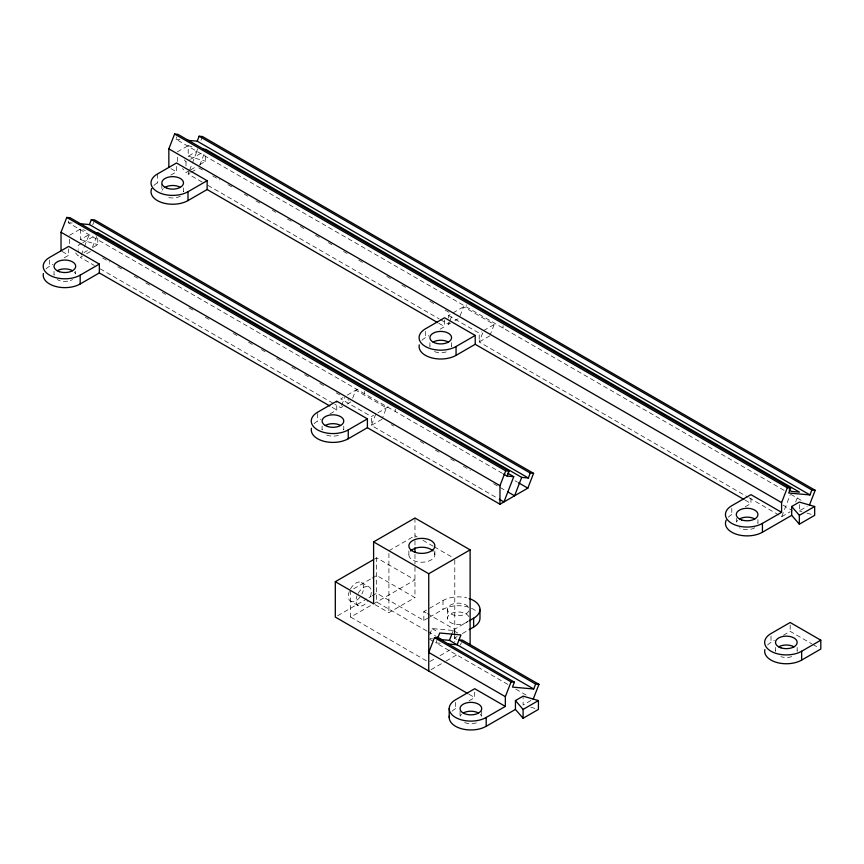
<?xml version="1.0" encoding="UTF-8"?>
<svg xmlns="http://www.w3.org/2000/svg" width="864" height="864" viewBox="0 0 864 864"><rect width="100%" height="100%" fill="white"/><g stroke="black" fill="none" stroke-linecap="round" stroke-linejoin="round"><path stroke-width="0.65" stroke-dasharray="4.32 3.24" d="M502.448 473.396L68.18 222.674L70.092 217.739M92.718 224.867L93.679 222.394M81.27 254.956L84.067 247.741M84.532 246.542L89.662 233.312M92.372 247.547L96.66 236.498M784.058 490.331L175.997 139.266L176.947 136.804M197.662 148.856L196.7 151.33L188.222 156.233L188.222 145.616L191.938 146.686M201.01 140.227L202.446 136.523M202.154 182.045L188.147 173.956L189.076 171.558M189.54 170.348L191.873 164.333M192.348 163.134L197.478 149.904M199.714 165.38L204.476 153.101M341.626 405.432L344.725 397.451M352.685 398.164L355.784 390.182L386.413 407.873L382.439 418.133M375.808 413.996L371.38 425.401L498.139 498.582M449.442 322.024L448.556 324.302L440.381 319.594M449.885 320.89L452.542 314.053M460.058 315.9L463.59 306.785L494.23 324.475L490.244 334.724M482.728 332.878L479.196 341.993L747.857 497.102M429.7 634.694L432.076 628.592L453.298 630.482L457.672 633.01M507.848 684.418L435.899 642.881L436.86 640.408M452.336 632.956L453.298 630.482M460.436 645.073L461.398 642.6M749.023 497.783L781.736 516.661L790.128 495.018M795.679 501.941L798.066 495.806M177.336 151.902L188.222 145.616M186.008 165.91L186.008 161.924L189.464 159.926M190.62 159.268L203.278 151.956M153.911 185.479A21.665 12.506 0 0 1 157.356 182.887L159.613 181.591M170.878 175.09L176.504 171.839L176.504 162.994M69.52 235.3L80.406 229.014L85.363 230.45M189.464 170.543L186.008 172.541L182.542 168.523M190.62 169.884L195.221 167.216M199.822 164.56L205.578 161.244L205.578 154.602M188.147 173.956L190.264 172.735M191.333 172.12L197.694 168.448M80.406 229.014L80.406 239.63L88.895 234.727M81.648 243.335L78.203 245.333L78.203 249.307M82.804 242.665L97.772 234.025M46.105 268.888A21.665 12.506 0 0 1 49.55 266.296L52.92 264.341M64.184 257.839L68.688 255.236L68.688 248.918M83.959 252.623L87.404 250.625M93.161 247.298L97.772 244.642L97.772 238.01M82.458 256.133L80.33 257.364L94.349 265.453M86.702 253.681L90.947 251.24M448.556 317.995L448.556 315.468L450.77 314.183M452.984 312.908L466.906 304.873M421.988 340.254A21.665 12.506 0 0 1 425.434 337.662L428.803 335.707M440.068 329.206L444.582 326.603L444.582 317.758M450.684 323.082L448.556 324.302L448.556 319.259M454.928 320.63L458.104 318.794M342.954 397.591L340.751 398.866L371.38 416.556L373.594 415.282M347.285 395.086L359.1 388.271M314.172 423.652A21.665 12.506 0 0 1 317.617 421.06L320.998 419.116M330.005 413.91L336.766 410.011L336.766 401.166M342.868 406.49L340.751 407.711L334.908 404.341M347.112 404.039L351.356 401.587L347.857 399.557M448.556 315.468L479.196 333.148L481.41 331.873M483.613 330.599L496.444 323.19M489.812 335.869L479.196 341.993L479.196 333.148M377.924 412.776L389.729 405.961M381.996 419.267L371.38 425.401L371.38 416.556M374.371 559.148L376.672 557.82L414.968 579.928L350.633 617.08L350.633 590.544L371.012 578.783M388.919 550.746L414.968 535.712L417.236 537.03M372.136 578.124L376.672 575.51L414.968 597.618L414.968 565.132M337.63 615.74L366.682 598.968M369.014 597.618L371.196 596.354M372.298 595.728L376.672 593.201L423.846 620.438L428.35 617.836M374.998 604.616L388.919 612.652L414.968 597.618M423.846 620.438L423.846 611.593L428.35 608.99M429.484 608.342L442.994 600.534A21.665 12.506 0 0 1 466.603 597.823M429.484 617.188L442.994 609.379A21.665 12.506 0 0 1 469.141 607.392M427.248 613.559L454.486 629.284L467.996 621.475M454.486 629.284L454.486 638.129L457.866 636.174M462.37 633.571L467.996 630.32M429.883 661.532L434.408 658.919M440.078 655.646L450.263 649.76M431.071 669.686L445.003 661.64M446.159 660.971L458.86 653.648M728.352 517.136A21.665 12.506 0 0 1 731.797 514.544L734.054 513.238M745.319 506.736L750.946 503.485L750.946 497.167M781.736 516.661L790.225 511.758M452.12 711.202A21.665 12.506 0 0 1 455.555 708.61L457.812 707.314M469.076 700.812L474.703 697.561L474.703 691.243M799.34 504.608L799.34 510.916L807.192 506.39M530.96 700.456L523.098 704.992L523.098 697.41M767.578 644.998A21.665 12.506 0 0 1 771.012 642.406L774.392 640.451M783.41 635.245L790.16 631.346L811.717 643.799M175.997 139.266L179.971 139.622M68.18 222.674L72.155 223.02M430.045 638.615L432.637 638.852M435.899 642.881L441.202 643.356M188.222 156.233L205.578 161.244M80.406 239.63L97.772 244.642M799.34 510.916L801.9 511.661M806.998 513.13L812.106 514.609M530.766 707.206L535.864 708.674M790.808 494.327L802.451 501.055M198.752 167.832L204.595 171.202M212.771 175.921L219.78 179.971M227.956 184.691L232.621 187.38M244.296 194.13L247.806 196.15M255.982 200.869L260.647 203.569M272.322 210.308L275.832 212.328M287.507 219.067L292.183 221.767M300.348 226.487L303.858 228.506M315.533 235.256L320.209 237.946M328.385 242.665L331.884 244.696M343.559 251.435L347.069 253.454M358.744 260.194L363.409 262.894M386.77 276.383L391.435 279.072M401.954 285.142L406.62 287.842M429.98 301.32L434.646 304.02M445.154 310.09L449.831 312.79M783 505.138L792.342 510.538M207.997 185.425L439.214 318.913M171.029 168.674L176.504 171.839M438.761 323.244L444.582 326.603M745.103 500.116L750.946 503.485M812.862 644.447L818.532 647.73M515.041 480.762L517.363 482.112M102.622 257.98L109.631 262.019M117.806 266.738L122.472 269.438M134.158 276.178L137.657 278.208M145.832 282.928L150.498 285.617M162.184 292.367L165.683 294.386M189.043 307.865L193.709 310.565M205.384 317.304L208.894 319.334M233.41 333.493L236.92 335.513M248.594 342.252L253.271 344.952M261.436 349.672L264.946 351.691M276.62 358.43L281.297 361.13M291.805 367.2L296.471 369.9M304.646 374.62L309.323 377.309M319.831 383.378L324.497 386.078M336.182 392.818L339.682 394.837M391.295 424.645L393.628 425.984M420.368 441.428L423.857 443.437M435.488 450.155L438.977 452.174M450.608 458.881L455.252 461.57M463.396 466.268L470.372 470.297M493.636 483.721L506.423 491.108M100.181 268.823L333.742 403.661M62.132 251.446L68.688 255.236M332.111 407.322L336.766 410.011M422.928 540.313L433.177 546.221M434.311 546.88L452.52 557.388M423.846 611.593L426.114 612.9M361.303 582.433L368.96 586.85A10.832 6.253 -60 0 1 369.166 599.238M454.486 638.129L456.721 639.414M432.076 628.592L437.551 631.746M426.805 630.99L376.672 602.046L376.672 557.82M427.972 631.66L436.136 636.379M429.332 639.09L433.706 641.617M515.797 689.116L527.396 695.812M349.283 591.473A10.832 6.253 -60 0 0 350.676 601.312L358.344 605.74A10.832 6.253 -60 0 0 367.61 601.582M350.633 617.08L428.749 662.18M468.958 694.246L474.703 697.561M184.28 159.916L186.008 161.924M75.6 252.936L78.203 255.938L78.203 250.636M797.17 647.46L797.17 651.251A10.832 6.253 0 0 0 795.712 648.119M790.16 625.028L790.16 631.346M775.505 647.46L775.505 651.251A10.832 6.253 0 0 1 776.952 648.119M771.012 636.088L771.012 642.406M757.944 519.599L757.944 523.39A10.832 6.253 0 0 0 756.497 520.258M736.29 518.335L736.29 522.126M731.797 508.226L731.797 514.544M503.075 325.685L503.075 328.212M481.712 711.137L481.712 717.455A10.832 6.253 0 0 0 480.254 714.334M460.048 711.137L460.048 717.455A10.832 6.253 0 0 1 461.495 714.334M455.555 702.292L455.555 708.61M454.788 560.045L454.788 632.405M454.788 633.744L454.788 641.79M451.58 342.716L451.58 346.507A10.832 6.253 0 0 0 450.133 343.375M447.487 609.379L447.487 618.224M442.994 600.534L442.994 609.379M434.862 550.94L434.862 554.731M429.916 342.716L429.916 346.507A10.832 6.253 0 0 1 431.363 343.375M425.434 331.344L425.434 337.662M414.968 518.022L414.968 546.48M414.968 554.364L414.968 563.976M408.856 550.94L408.856 554.731M395.258 409.082L395.258 411.61M388.919 553.435L388.919 612.652M364.63 391.392L364.63 393.919M343.764 426.114L343.764 429.905A10.832 6.253 0 0 0 342.317 426.784M322.099 426.114L322.099 429.905A10.832 6.253 0 0 1 323.557 426.784M317.617 413.478L317.617 421.06M183.503 187.942L183.503 191.732A10.832 6.253 0 0 0 183.136 190.112M177.336 157.205L177.336 162.518M161.849 184.151L161.849 191.732M157.356 174.042L157.356 182.887M75.697 271.35L75.697 273.877M69.52 239.285L69.52 244.588M54.032 271.35L54.032 275.141A10.832 6.253 0 0 1 55.48 272.009M49.55 259.978L49.55 266.296M72.522 279.558A10.832 6.253 0 0 1 70.276 280.552M67.662 281.178A10.832 6.253 0 0 1 57.208 279.558M74.239 272.009A10.832 6.253 0 0 1 75.33 273.521M338.353 435.326A10.832 6.253 0 0 1 325.274 434.333M434.419 552.787A13.003 7.506 0 0 1 421.859 562.226A13.003 7.506 0 0 1 409.298 552.787M350.471 588.924A10.832 6.253 -60 0 1 361.055 582.314A10.832 6.253 -60 0 1 361.951 593.978M359.953 597.154A10.832 6.253 -60 0 1 350.676 601.312M358.128 593.352A10.832 6.253 -60 0 1 368.96 586.85M358.344 605.74A10.832 6.253 -60 0 1 356.94 595.89M476.291 722.876A10.832 6.253 0 0 1 463.223 721.883M467.694 621.356A10.832 6.253 0 0 1 450.652 622.652A10.832 6.253 0 0 1 452.898 612.814A10.832 6.253 0 0 1 468.774 616.604M468.774 610.999A10.832 6.253 0 0 1 452.099 614.509A10.832 6.253 0 0 1 452.099 604.26A10.832 6.253 0 0 1 468.774 607.759M471.506 608.299A21.665 12.506 0 0 1 477.079 611.971M446.159 351.918A10.832 6.253 0 0 1 433.091 350.924M754.78 527.807A10.832 6.253 0 0 1 739.454 527.807M736.657 521.77A10.832 6.253 0 0 1 737.737 520.258M180.338 196.16A10.832 6.253 0 0 1 167.26 197.154M162.216 190.112A10.832 6.253 0 0 1 163.296 188.611M791.748 656.662A10.832 6.253 0 0 1 780.916 656.662"/><path stroke-width="1.3" d="M61.031 250.819L61.031 232.243L66.776 217.436L70.092 217.739L509.036 471.15L507.114 476.086L503.615 474.066M78.797 223.614L89.402 224.564L91.325 219.629L94.64 219.931L533.574 473.342L527.828 488.149L499.975 504.23L367.405 427.702L348.257 438.75A21.665 12.506 0 0 1 323.352 441.126A21.665 12.506 0 0 1 311.461 428.274M168.847 167.411L168.847 148.846L174.593 134.039L177.908 134.33L790.646 488.095L788.724 493.031L809.957 494.921L811.868 489.985L815.184 490.288L809.438 505.094M186.602 140.216L197.219 141.167L199.13 136.231L202.446 136.523L815.184 490.288M533.207 699.16L538.952 684.353L535.626 684.061L533.714 688.997L512.492 687.096L514.404 682.16L437.81 637.945L434.495 637.654L428.749 652.45L505.343 696.676L505.343 706.406L486.194 717.455A21.665 12.506 0 0 1 455.555 717.455A21.665 12.506 0 0 1 455.555 699.764L474.703 688.716L505.343 706.406M499.975 504.23L499.975 485.665L505.71 470.858L509.036 471.15M439.106 639.425L449.464 640.354L451.861 634.187M507.913 473.31L513.745 476.68L503.95 501.941L499.295 499.252M533.574 473.342L530.258 473.051L528.347 477.986L521.705 477.392L514.566 495.806L507.589 491.778M505.343 696.676L511.088 681.869L514.404 682.16M781.585 512.33L750.946 494.64L731.797 505.699A21.665 12.506 0 0 0 731.797 523.39A21.665 12.506 0 0 0 762.437 523.39L781.585 512.33L781.585 502.6L787.331 487.793L790.646 488.095M437.81 637.945L439.733 633.01L460.955 634.91L457.121 644.771L446.515 643.831M207.144 180.684L176.504 162.994L157.356 174.042A21.665 12.506 0 0 0 157.356 191.732A21.665 12.506 0 0 0 187.996 191.732L207.144 180.684L207.144 189.518L437.594 322.574M151.751 188.492A21.665 12.506 0 0 0 161.849 202.565A21.665 12.506 0 0 0 187.996 200.578L207.144 189.518M99.328 264.082L68.688 246.391L49.55 257.45A21.665 12.506 0 0 0 49.55 275.141A21.665 12.506 0 0 0 80.179 275.141L99.328 264.082L99.328 272.927L329.778 405.972M43.384 273.51A21.665 12.506 0 0 0 55.285 286.351A21.665 12.506 0 0 0 80.179 283.986L99.328 272.927M475.211 335.448L444.582 317.758L425.434 328.817A21.665 12.506 0 0 0 425.434 346.507A21.665 12.506 0 0 0 456.062 346.507L475.211 335.448L475.211 344.293L743.936 499.435M419.267 344.876A21.665 12.506 0 0 0 431.168 357.718A21.665 12.506 0 0 0 456.062 355.352L475.211 344.293M367.405 418.856L336.766 401.166L317.617 412.214A21.665 12.506 0 0 0 317.617 429.905A21.665 12.506 0 0 0 348.257 429.905L367.405 418.856L367.405 427.702M467.813 693.576L335.308 617.08L335.308 581.699L373.604 603.806L373.604 541.901L414.968 518.022L470.113 549.86L470.113 644.479M335.308 581.699L373.226 559.807M373.604 541.901L428.749 573.739L470.113 549.86M469.13 620.827L473.634 618.224A21.665 12.506 0 0 0 469.141 598.547M469.13 629.672L473.634 627.07A21.665 12.506 0 0 0 479.974 618.224L479.974 609.379M791.683 506.498L799.34 502.081L814.666 506.498L814.666 515.344L799.34 524.189L791.683 515.344L791.683 506.498L799.34 515.344L799.34 524.189M726.192 520.15A21.665 12.506 0 0 0 736.29 534.211A21.665 12.506 0 0 0 762.437 532.224L791.683 515.344M799.34 515.344L814.666 506.498M515.441 700.574L523.098 696.146L538.423 700.574L538.423 709.42L523.098 718.265L515.441 709.42L515.441 700.574L523.098 709.42L523.098 718.265M449.399 715.824A21.665 12.506 0 0 0 461.3 728.676A21.665 12.506 0 0 0 486.194 726.3L515.441 709.42M523.098 709.42L538.423 700.574M820.8 640.192L790.16 622.501L771.012 633.56A21.665 12.506 0 0 0 771.012 651.251A21.665 12.506 0 0 0 801.652 651.251L820.8 640.192L820.8 649.037L801.652 660.085A21.665 12.506 0 0 1 776.747 662.461A21.665 12.506 0 0 1 764.856 649.609M203.245 149.18L205.902 149.418L799.492 492.124L791.532 491.411L789.199 490.061M94.111 232.459L98.096 232.816L521.705 477.392M507.114 476.086L513.745 476.68M199.13 136.231L811.868 489.985M197.219 141.167L809.957 494.921M174.593 134.039L787.331 487.793M168.847 148.846L781.585 502.6M91.325 219.629L530.258 473.051M89.402 224.564L528.347 477.986M66.776 217.436L505.71 470.858M518.53 482.782L527.828 488.149M61.031 232.243L499.975 485.665M538.952 684.353L462.359 640.138L459.043 639.846L535.626 684.061M449.464 640.354L533.714 688.997M437.303 637.049L441.968 639.738M434.495 637.654L511.088 681.869M801.652 651.251L801.652 660.085M762.437 523.39L762.437 532.224M486.194 717.455L486.194 726.3M473.634 618.224L473.634 627.07M456.062 346.507L456.062 355.352M449.215 708.61L449.215 717.455M428.749 573.739L428.749 671.026M414.968 547.819L414.968 551.858M348.257 429.905L348.257 438.75M187.996 191.732L187.996 200.578M80.179 275.141L80.179 283.986M57.208 270.713A10.832 6.253 0 0 1 72.522 270.713M325.274 425.488A10.832 6.253 0 0 1 340.6 425.488M410.605 550.973A13.003 7.506 0 0 1 433.112 550.973M463.223 713.038A10.832 6.253 0 0 0 481.345 710.23A10.832 6.253 0 0 0 468.072 702.572A10.832 6.253 0 0 0 463.223 713.038A10.832 6.253 0 0 1 478.537 713.038M433.091 342.079A10.832 6.253 0 0 0 451.213 339.282A10.832 6.253 0 0 0 437.94 331.625A10.832 6.253 0 0 0 433.091 342.079A10.832 6.253 0 0 1 448.405 342.079M739.454 518.962A10.832 6.253 0 0 1 754.78 518.962M165.013 187.315A10.832 6.253 0 0 1 180.338 187.315M778.669 646.823A10.832 6.253 0 0 1 793.994 646.823M59.443 271.706A10.832 6.253 0 0 0 75.697 266.296A10.832 6.253 0 0 0 59.443 260.874A10.832 6.253 0 0 0 59.443 271.706M327.521 426.481A10.832 6.253 0 0 0 343.764 421.06A10.832 6.253 0 0 0 327.521 415.649A10.832 6.253 0 0 0 327.521 426.481M415.357 552.377A13.003 7.506 0 0 0 434.862 545.886A13.003 7.506 0 0 0 415.357 539.384A13.003 7.506 0 0 0 415.357 552.377M741.701 519.955A10.832 6.253 0 0 0 757.944 514.544A10.832 6.253 0 0 0 741.701 509.123A10.832 6.253 0 0 0 741.701 519.955M167.26 188.309A10.832 6.253 0 0 0 183.503 182.887A10.832 6.253 0 0 0 167.26 177.476A10.832 6.253 0 0 0 167.26 188.309M780.916 647.816A10.832 6.253 0 0 0 797.17 642.406A10.832 6.253 0 0 0 780.916 636.984A10.832 6.253 0 0 0 780.916 647.816"/></g></svg>
